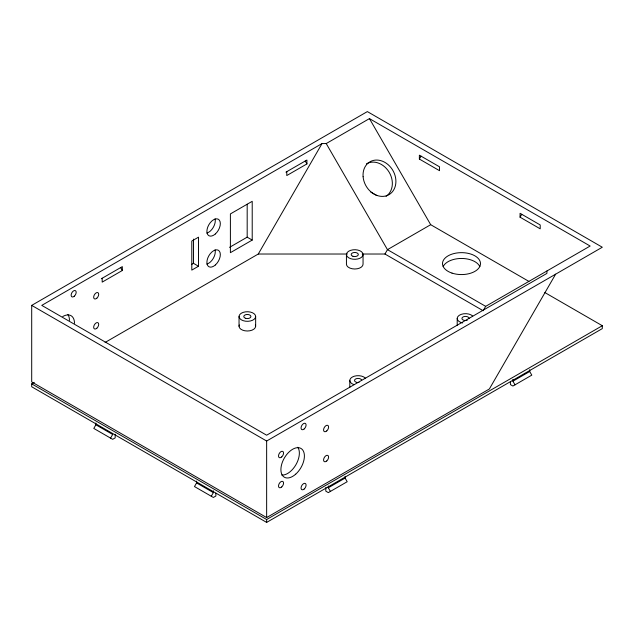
<?xml version="1.0" encoding="UTF-8"?>
<svg xmlns="http://www.w3.org/2000/svg" width="634" height="634" viewBox="0 0 634 634"><rect width="100%" height="100%" fill="white"/><g stroke="black" fill="none" stroke-linecap="round" stroke-linejoin="round"><path stroke-width="0.95" d="M95.892 422.981L95.892 424.796L93.792 428.425L112.67 439.33L115.19 437.872L115.19 434.179M110.578 438.118L112.67 434.48L95.892 424.796M105.093 342.455L258.276 254.02L322.04 143.561L326.217 143.561L369.44 118.606L590.143 246.032L485.668 306.349L483.148 310.708L384.949 254.02L362.188 254.02M196.58 481.111L196.58 482.926L194.48 486.563L213.365 497.46L215.877 496.01L215.877 493.236M211.265 496.248L213.365 492.618L213.365 490.803M419.375 159.063L419.375 155.187L439.521 166.813L439.521 170.689L419.375 159.063L421.055 156.162M384.949 254.02L387.469 249.653L430.692 224.698L528.891 281.393M520.07 217.2L520.07 213.325L540.208 224.951L540.208 228.826L520.07 217.2L521.75 214.292M555.638 274.173L489.353 388.991L266.645 517.566L31.7 381.922L31.7 305.382L367.355 111.592L602.3 247.236L266.645 441.026L31.7 305.382M322.04 143.561L41.773 305.382L266.645 435.209L546.92 273.397L546.92 270.987M101.345 278.73L122.322 266.621L122.322 270.496L102.185 282.122L102.185 278.247M285.942 172.155L306.919 160.045L306.919 163.921L286.782 175.547L286.782 171.671M191.801 264.299L193.473 263.332L198.513 266.232L198.513 237.171L191.801 241.047L191.801 270.108L198.513 266.232M229.556 247.339L247.181 237.171L252.213 240.08L252.213 201.319L230.396 213.92L230.396 252.673L252.213 240.08M544.852 292.543L602.3 325.717L602.3 328.618L266.645 522.408L31.7 386.764L31.7 383.863L34.268 382.373M31.7 383.863L266.645 519.508L602.3 325.717M330.417 491.405L328.317 487.776L345.102 478.084L345.102 476.269M515.014 384.83L512.914 381.192L529.699 371.508L529.699 369.693M258.276 254.02L347.345 254.02M370.787 192.054L376.786 195.518M485.668 306.349L387.469 249.653L326.217 143.561M196.58 482.926L213.365 492.618M529.699 371.508L531.799 375.138L512.914 386.043L510.402 384.584L510.402 381.811M369.44 118.606L430.692 224.698M305.239 161.012L306.919 163.921M345.102 478.084L347.194 481.721L328.317 492.618L325.805 491.168L325.805 487.467M120.642 267.596L122.322 270.496M512.914 379.378L512.914 381.192M457.201 318.458L457.201 325.242M363.052 254.511A8.305 4.795 0 0 1 350.594 258.664A8.305 4.795 0 0 1 350.594 250.359A8.305 4.795 0 0 1 363.052 254.511L363.052 264.204A8.305 4.795 0 0 1 354.747 268.998A8.305 4.795 0 0 1 346.441 264.204L346.441 254.511M349.802 380.471L349.802 387.247M328.317 485.953L328.317 487.776M266.645 441.026L266.645 517.566M266.645 519.508L266.645 522.408M255.653 316.524A8.305 4.795 0 0 1 243.194 320.677A8.305 4.795 0 0 1 243.194 312.372A8.305 4.795 0 0 1 255.653 316.524L255.653 326.209M247.181 204.227L247.181 237.171M239.042 316.524L239.042 326.209M193.473 239.105L193.473 263.332M62.75 316.524A16.611 9.589 -60 0 1 74.495 323.3M67.886 314.519A16.611 9.589 -60 0 1 69.463 320.4M297.798 447.263A16.611 9.589 -60 0 1 295.927 464.714A16.611 9.589 -60 0 1 281.75 475.056M215.061 249.828A9.494 5.484 -60 0 1 206.843 264.069M215.061 218.825A9.494 5.484 -60 0 1 206.843 233.066M443.158 266.589A18.988 10.96 0 0 1 461.497 258.466A18.988 10.96 0 0 1 479.835 266.589M366.42 163.841A18.988 15.501 60 0 1 389.086 172.107A18.988 15.501 60 0 1 386.09 196.302M255.367 324.973A8.305 4.795 0 0 1 247.347 331.003A8.305 4.795 0 0 1 239.319 324.973M462.669 322.968A8.305 4.795 0 0 1 459.143 315.375A8.305 4.795 0 0 1 472.702 316.065M467.29 320.241A3.558 2.053 0 0 1 462.162 319.164A3.558 2.053 0 0 1 464.888 316.437A3.558 2.053 0 0 1 469.073 318.458M353.954 384.624A8.305 4.795 0 0 1 352.235 377.079A8.305 4.795 0 0 1 365.303 378.07M359.026 382.453A3.558 2.053 0 0 1 354.596 380.828A3.558 2.053 0 0 1 357.798 378.419A3.558 2.053 0 0 1 361.665 380.471M74.305 296.181A3.558 2.053 -60 0 0 75.438 290.665A3.558 2.053 -60 0 0 71.222 294.406A3.558 2.053 -60 0 0 74.305 296.181M96.836 298.194A3.558 2.053 -60 0 0 97.961 292.678A3.558 2.053 -60 0 0 93.753 296.419A3.558 2.053 -60 0 0 96.836 298.194M96.836 328.23A3.558 2.053 -60 0 0 97.961 322.714A3.558 2.053 -60 0 0 93.753 326.455A3.558 2.053 -60 0 0 96.836 328.23M304.217 428.925A3.558 2.053 -60 0 0 305.342 423.409A3.558 2.053 -60 0 0 301.134 427.142A3.558 2.053 -60 0 0 304.217 428.925M281.686 456.948A3.558 2.053 -60 0 0 282.819 451.432A3.558 2.053 -60 0 0 278.603 455.164A3.558 2.053 -60 0 0 281.686 456.948M281.686 486.983A3.558 2.053 -60 0 0 282.819 481.468A3.558 2.053 -60 0 0 278.603 485.2A3.558 2.053 -60 0 0 281.686 486.983M304.217 488.996A3.558 2.053 -60 0 0 305.342 483.48A3.558 2.053 -60 0 0 301.134 487.213A3.558 2.053 -60 0 0 304.217 488.996M326.74 460.966A3.558 2.053 -60 0 0 327.873 455.458A3.558 2.053 -60 0 0 323.657 459.19A3.558 2.053 -60 0 0 326.74 460.966M326.74 430.93A3.558 2.053 -60 0 0 327.873 425.422A3.558 2.053 -60 0 0 323.657 429.155A3.558 2.053 -60 0 0 326.74 430.93M295.698 474.169A16.611 9.589 -60 0 0 300.96 448.436A16.611 9.589 -60 0 0 281.306 465.863A16.611 9.589 -60 0 0 295.698 474.169M215.354 233.962A9.494 5.484 -60 0 0 218.358 219.261A9.494 5.484 -60 0 0 207.128 229.215A9.494 5.484 -60 0 0 215.354 233.962M215.354 264.972A9.494 5.484 -60 0 0 218.358 250.264A9.494 5.484 -60 0 0 207.128 260.225A9.494 5.484 -60 0 0 215.354 264.972M363.1 176.72A18.988 15.501 60 0 0 388.967 194.67A18.988 15.501 60 0 0 386.352 163.295A18.988 15.501 60 0 0 363.1 176.72M452.002 273.103A18.988 10.96 0 0 0 480.485 263.609A18.988 10.96 0 0 0 452.002 254.115A18.988 10.96 0 0 0 452.002 273.103M352.972 256.294A3.558 2.053 0 0 0 358.313 254.511A3.558 2.053 0 0 0 352.972 252.736A3.558 2.053 0 0 0 352.972 256.294M245.564 318.3A3.558 2.053 0 0 0 250.906 316.524A3.558 2.053 0 0 0 245.564 314.741A3.558 2.053 0 0 0 245.564 318.3"/></g></svg>
